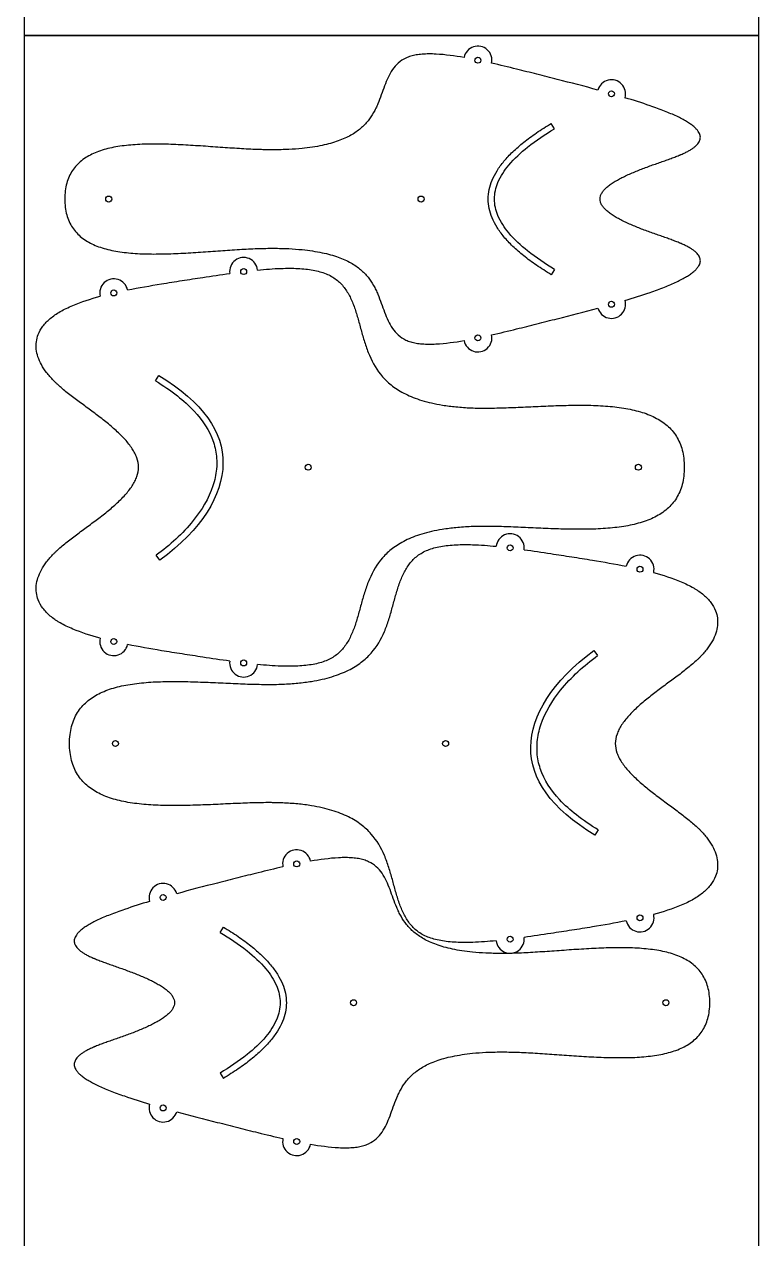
# Model space of a CAD drawing. Header units: inches. Extents: x 132 to 1257, y -131 to 658.
# Drawn here: x 406.9 to 466.9, y 459.9 to 559.1 of the extents above; entities that cross this region are included whole.
import ezdxf

# ---------------------------------------------------------------- set-up
doc = ezdxf.new("R2010")
doc.units = ezdxf.units.IN
doc.header["$MEASUREMENT"] = 0
doc.layers.add('Default', color=7, linetype='Continuous', true_color=0x000000)

msp = doc.modelspace()

# ---------------------------------------------------------------- linework, layer by layer
for p, q in [((450.258, 550.56), (449.997, 550.996)), ((450.258, 539.073), (449.997, 538.638)), ((417.673, 529.967), (417.936, 530.401)), ((418.028, 515.325), (417.727, 515.734)), ((453.478, 507.941), (453.779, 507.532)), ((453.833, 493.3), (453.57, 492.865)), ((422.947, 484.931), (423.208, 485.367)), ((422.947, 473.444), (423.208, 473.009))]:
    msp.add_line(p, q)
for centre in [(444.004, 556.152), (454.917, 553.41), (413.842, 544.817), (439.358, 544.817), (424.869, 538.894), (414.261, 537.148), (454.917, 536.223), (444.004, 533.481), (430.141, 522.914), (457.115, 522.914), (446.637, 516.332), (457.246, 514.586), (414.261, 508.681), (424.869, 506.934), (414.391, 500.352), (441.365, 500.352), (429.201, 490.523), (418.288, 487.781), (457.246, 486.119), (446.637, 484.373), (433.847, 479.188), (459.363, 479.188), (418.288, 470.594), (429.201, 467.852)]:
    msp.add_circle(centre, 0.243)
for centre, start, end in [((444.004, 556.152), 347.80874, 168.62341), ((454.917, 553.41), 343.83887, 164.47369), ((424.869, 538.894), 6.41056, 187.45588), ((414.261, 537.148), 12.22654, 193.47221), ((454.917, 536.223), 195.5263, 16.16203), ((444.004, 533.481), 191.38058, 12.19128), ((446.637, 516.332), 352.54409, 173.58882), ((457.246, 514.586), 346.52187, 167.77331), ((414.261, 508.681), 166.52187, 347.77331), ((424.869, 506.934), 172.54409, 353.58882), ((429.201, 490.523), 11.38058, 192.19128), ((418.288, 487.781), 15.5263, 196.16203), ((457.246, 486.119), 192.22654, 13.47221), ((446.637, 484.373), 186.41056, 7.45588), ((418.288, 470.594), 163.83887, 344.47369), ((429.201, 467.852), 167.80874, 348.62341)]:
    msp.add_arc(centre, 1.15, start, end)
for points, knots in [([(442.877, 556.379), (442.106, 556.497), (441.349, 556.61), (440.386, 556.661), (440.188, 556.667), (439.81, 556.665), (439.627, 556.659), (439.281, 556.631), (439.115, 556.611), (438.803, 556.556), (438.657, 556.522), (438.381, 556.437), (438.253, 556.388), (437.899, 556.223), (437.692, 556.087), (437.322, 555.76), (437.168, 555.58), (436.893, 555.184), (436.776, 554.97), (436.564, 554.526), (436.469, 554.291), (436.29, 553.817), (436.202, 553.569), (436.024, 553.081), (435.931, 552.835), (435.777, 552.47), (435.722, 552.349), (435.607, 552.109), (435.546, 551.991), (435.347, 551.637), (435.198, 551.411), (434.845, 550.971), (434.645, 550.766), (434.304, 550.476), (434.18, 550.382), (433.914, 550.198), (433.773, 550.11), (433.468, 549.939), (433.307, 549.858), (432.961, 549.702), (432.778, 549.629), (432.388, 549.489), (432.181, 549.424), (431.742, 549.301), (431.51, 549.246), (431.018, 549.142), (430.76, 549.096), (430.212, 549.013), (429.924, 548.977), (429.273, 548.912), (428.91, 548.886), (428.143, 548.849), (427.738, 548.839), (427.115, 548.837), (426.896, 548.839), (426.621, 548.843), (426.564, 548.845), (426.45, 548.847), (426.393, 548.849), (426.22, 548.853), (426.103, 548.857), (425.746, 548.87), (425.506, 548.881), (425.016, 548.905), (424.767, 548.919), (423.999, 548.966), (423.479, 549.001), (422.424, 549.075), (421.888, 549.113), (420.811, 549.185), (420.266, 549.219), (419.192, 549.271), (418.653, 549.292), (417.604, 549.308), (417.082, 549.306), (416.319, 549.277), (416.071, 549.263), (415.584, 549.226), (415.345, 549.203), (414.877, 549.146), (414.649, 549.113), (414.204, 549.033), (413.987, 548.988), (413.568, 548.883), (413.364, 548.824), (412.974, 548.692), (412.785, 548.619), (412.255, 548.38), (411.925, 548.188), (411.341, 547.721), (411.092, 547.456), (410.784, 546.994), (410.694, 546.831), (410.536, 546.483), (410.47, 546.299), (410.362, 545.91), (410.322, 545.704), (410.266, 545.271), (410.253, 545.044), (410.253, 544.817), (410.253, 544.59), (410.266, 544.362), (410.322, 543.929), (410.362, 543.724), (410.47, 543.334), (410.536, 543.15), (410.694, 542.802), (410.785, 542.639), (411.092, 542.178), (411.341, 541.913), (411.926, 541.446), (412.256, 541.254), (412.786, 541.014), (412.974, 540.941), (413.365, 540.809), (413.569, 540.75), (413.988, 540.646), (414.205, 540.6), (414.65, 540.521), (414.879, 540.487), (415.347, 540.43), (415.585, 540.407), (416.073, 540.371), (416.321, 540.357), (417.084, 540.328), (417.606, 540.325), (418.655, 540.342), (419.194, 540.362), (420.268, 540.415), (420.814, 540.449), (421.89, 540.521), (422.427, 540.559), (423.481, 540.633), (424.002, 540.668), (424.77, 540.715), (425.019, 540.729), (425.509, 540.753), (425.749, 540.764), (426.106, 540.777), (426.222, 540.78), (426.396, 540.785), (426.453, 540.787), (426.567, 540.789), (426.623, 540.79), (426.899, 540.795), (427.117, 540.797), (427.741, 540.795), (428.146, 540.785), (428.913, 540.747), (429.276, 540.721), (429.926, 540.656), (430.214, 540.621), (430.761, 540.538), (431.02, 540.491), (431.512, 540.388), (431.743, 540.332), (432.182, 540.209), (432.389, 540.145), (432.779, 540.005), (432.962, 539.932), (433.308, 539.776), (433.469, 539.695), (433.773, 539.524), (433.915, 539.436), (434.181, 539.251), (434.305, 539.157), (434.645, 538.868), (434.845, 538.662), (435.198, 538.222), (435.347, 537.997), (435.546, 537.643), (435.607, 537.524), (435.722, 537.285), (435.777, 537.164), (435.931, 536.799), (436.024, 536.553), (436.202, 536.065), (436.29, 535.817), (436.469, 535.344), (436.564, 535.108), (436.776, 534.664), (436.893, 534.451), (437.167, 534.054), (437.322, 533.874), (437.691, 533.547), (437.899, 533.412), (438.252, 533.246), (438.38, 533.197), (438.656, 533.112), (438.802, 533.078), (439.114, 533.023), (439.279, 533.003), (439.625, 532.975), (439.808, 532.969), (440.186, 532.967), (440.384, 532.972), (441.347, 533.024), (442.105, 533.137), (442.877, 533.255)], [21.337342, 21.337342, 21.337342, 21.337342, 25.86095, 25.86095, 27.024377, 27.024377, 28.094974, 28.094974, 29.071677, 29.071677, 29.962213, 29.962213, 30.77301, 30.77301, 32.260053, 32.260053, 33.67371, 33.67371, 35.104563, 35.104563, 36.584308, 36.584308, 38.101893, 38.101893, 39.660469, 39.660469, 40.445242, 40.445242, 41.234722, 41.234722, 42.850267, 42.850267, 44.567839, 44.567839, 45.49247, 45.49247, 46.482904, 46.482904, 47.555118, 47.555118, 48.725326, 48.725326, 50.009599, 50.009599, 51.423651, 51.423651, 52.982756, 52.982756, 54.701765, 54.701765, 56.853028, 56.853028, 59.247783, 59.247783, 60.543482, 60.543482, 60.877972, 60.877972, 61.21672, 61.21672, 61.9065, 61.9065, 63.331446, 63.331446, 64.809526, 64.809526, 67.885859, 67.885859, 71.069526, 71.069526, 74.272082, 74.272082, 77.43257, 77.43257, 80.482127, 80.482127, 81.952401, 81.952401, 83.373619, 83.373619, 84.740774, 84.740774, 86.047994, 86.047994, 87.296706, 87.296706, 88.48906, 88.48906, 90.733312, 90.733312, 92.896068, 92.896068, 93.993834, 93.993834, 95.14388, 95.14388, 96.374531, 96.374531, 97.712362, 97.712362, 97.712362, 99.050467, 99.050467, 100.281358, 100.281358, 101.431623, 101.431623, 102.529603, 102.529603, 104.692825, 104.692825, 106.937636, 106.937636, 108.130316, 108.130316, 109.379379, 109.379379, 110.686972, 110.686972, 112.054519, 112.054519, 113.47614, 113.47614, 114.946824, 114.946824, 117.997195, 117.997195, 121.158457, 121.158457, 124.361708, 124.361708, 127.545952, 127.545952, 130.622693, 130.622693, 132.10091, 132.10091, 133.525942, 133.525942, 134.215743, 134.215743, 134.554496, 134.554496, 134.888989, 134.888989, 136.184688, 136.184688, 138.579402, 138.579402, 140.730583, 140.730583, 142.448899, 142.448899, 144.007406, 144.007406, 145.420946, 145.420946, 146.704787, 146.704787, 147.874633, 147.874633, 148.946548, 148.946548, 149.936736, 149.936736, 150.861164, 150.861164, 152.578417, 152.578417, 154.193708, 154.193708, 154.983071, 154.983071, 155.76773, 155.76773, 157.32608, 157.32608, 158.843463, 158.843463, 160.323025, 160.323025, 161.753704, 161.753704, 163.167132, 163.167132, 164.653774, 164.653774, 165.464259, 165.464259, 166.354393, 166.354393, 167.330644, 167.330644, 168.400752, 168.400752, 169.563666, 169.563666, 174.092066, 174.092066, 174.092066, 174.092066]), ([(453.809, 553.718), (452.706, 554.019), (451.599, 554.304), (450.213, 554.657), (449.935, 554.728), (449.38, 554.869), (449.102, 554.939), (448.273, 555.149), (447.722, 555.288), (446.491, 555.592), (445.806, 555.756), (445.127, 555.91)], [-0.823595, -0.823595, -0.823595, -0.823595, 5.925481, 5.925481, 7.617573, 7.617573, 9.309877, 9.309877, 12.665867, 12.665867, 16.79159, 16.79159, 16.79159, 16.79159]), ([(456.021, 536.543), (456.707, 536.751), (457.39, 536.965), (458.271, 537.268), (458.474, 537.34), (458.866, 537.484), (459.055, 537.556), (459.42, 537.699), (459.594, 537.77), (459.928, 537.912), (460.087, 537.983), (460.388, 538.125), (460.531, 538.195), (460.797, 538.336), (460.922, 538.406), (461.153, 538.545), (461.26, 538.615), (461.456, 538.753), (461.546, 538.821), (461.706, 538.957), (461.779, 539.025), (461.904, 539.159), (461.959, 539.225), (462.041, 539.346), (462.073, 539.4), (462.123, 539.507), (462.142, 539.559), (462.182, 539.716), (462.185, 539.819), (462.153, 539.976), (462.136, 540.026), (462.091, 540.128), (462.062, 540.178), (461.994, 540.278), (461.953, 540.327), (461.862, 540.426), (461.809, 540.475), (461.694, 540.572), (461.63, 540.621), (461.491, 540.718), (461.415, 540.766), (461.253, 540.863), (461.165, 540.911), (460.979, 541.007), (460.88, 541.055), (460.727, 541.126), (460.673, 541.15), (460.591, 541.185), (460.563, 541.197), (460.506, 541.221), (460.477, 541.233), (460.327, 541.295), (460.205, 541.343), (459.952, 541.44), (459.82, 541.488), (459.55, 541.586), (459.411, 541.636), (459.127, 541.736), (458.982, 541.787), (458.688, 541.89), (458.54, 541.943), (458.088, 542.103), (457.786, 542.212), (457.188, 542.44), (456.889, 542.558), (456.455, 542.744), (456.314, 542.807), (456.039, 542.934), (455.905, 542.999), (455.646, 543.131), (455.52, 543.198), (455.281, 543.334), (455.166, 543.403), (454.95, 543.543), (454.847, 543.614), (454.658, 543.758), (454.569, 543.831), (454.411, 543.977), (454.338, 544.052), (454.214, 544.202), (454.159, 544.277), (454.072, 544.43), (454.037, 544.506), (453.991, 544.662), (453.979, 544.738), (453.979, 544.895), (453.991, 544.972), (454.037, 545.127), (454.072, 545.204), (454.159, 545.356), (454.213, 545.432), (454.338, 545.582), (454.411, 545.656), (454.569, 545.803), (454.658, 545.876), (454.847, 546.019), (454.949, 546.09), (455.165, 546.23), (455.28, 546.299), (455.52, 546.436), (455.645, 546.502), (455.904, 546.634), (456.038, 546.699), (456.313, 546.827), (456.454, 546.889), (456.888, 547.075), (457.186, 547.194), (457.784, 547.421), (458.086, 547.53), (458.538, 547.691), (458.686, 547.743), (458.98, 547.846), (459.125, 547.897), (459.409, 547.997), (459.548, 548.047), (459.818, 548.145), (459.95, 548.193), (460.203, 548.29), (460.325, 548.338), (460.475, 548.399), (460.504, 548.411), (460.547, 548.43), (460.561, 548.436), (460.589, 548.448), (460.603, 548.454), (460.671, 548.483), (460.725, 548.507), (460.878, 548.578), (460.977, 548.625), (461.164, 548.722), (461.251, 548.77), (461.414, 548.866), (461.489, 548.914), (461.628, 549.012), (461.692, 549.06), (461.808, 549.158), (461.86, 549.207), (461.952, 549.306), (461.993, 549.355), (462.062, 549.455), (462.091, 549.505), (462.136, 549.606), (462.152, 549.657), (462.185, 549.813), (462.182, 549.916), (462.143, 550.073), (462.123, 550.126), (462.074, 550.232), (462.042, 550.286), (461.96, 550.407), (461.905, 550.474), (461.78, 550.608), (461.708, 550.675), (461.548, 550.811), (461.458, 550.88), (461.263, 551.017), (461.155, 551.087), (460.925, 551.226), (460.8, 551.296), (460.534, 551.437), (460.392, 551.508), (460.091, 551.649), (459.932, 551.72), (459.598, 551.862), (459.423, 551.934), (459.059, 552.077), (458.87, 552.148), (458.478, 552.292), (458.275, 552.364), (457.393, 552.668), (456.709, 552.883), (456.021, 553.09)], [-72.816026, -72.816026, -72.816026, -72.816026, -68.589873, -68.589873, -67.318559, -67.318559, -66.122832, -66.122832, -65.008373, -65.008373, -63.980459, -63.980459, -63.043719, -63.043719, -62.201904, -62.201904, -61.451838, -61.451838, -60.790377, -60.790377, -60.212575, -60.212575, -59.710607, -59.710607, -59.34825, -59.34825, -59.018837, -59.018837, -58.399227, -58.399227, -58.086655, -58.086655, -57.74977, -57.74977, -57.37673, -57.37673, -56.958624, -56.958624, -56.489084, -56.489084, -55.962098, -55.962098, -55.376278, -55.376278, -54.729328, -54.729328, -54.382478, -54.382478, -54.203118, -54.203118, -54.019795, -54.019795, -53.249094, -53.249094, -52.425275, -52.425275, -51.557418, -51.557418, -50.654943, -50.654943, -49.727457, -49.727457, -47.836157, -47.836157, -45.968244, -45.968244, -45.060568, -45.060568, -44.184895, -44.184895, -43.349856, -43.349856, -42.56342, -42.56342, -41.835174, -41.835174, -41.168427, -41.168427, -40.565886, -40.565886, -40.025571, -40.025571, -39.537699, -39.537699, -39.081218, -39.081218, -38.624883, -38.624883, -38.137186, -38.137186, -37.597086, -37.597086, -36.994805, -36.994805, -36.328357, -36.328357, -35.600442, -35.600442, -34.814361, -34.814361, -33.979691, -33.979691, -33.104393, -33.104393, -32.197087, -32.197087, -30.329859, -30.329859, -28.439111, -28.439111, -27.511829, -27.511829, -26.609496, -26.609496, -25.741712, -25.741712, -24.91789, -24.91789, -24.147102, -24.147102, -23.963744, -23.963744, -23.873548, -23.873548, -23.784347, -23.784347, -23.437413, -23.437413, -22.790272, -22.790272, -22.204236, -22.204236, -21.677015, -21.677015, -21.207228, -21.207228, -20.788883, -20.788883, -20.415634, -20.415634, -20.078601, -20.078601, -19.765978, -19.765978, -19.146676, -19.146676, -18.817645, -18.817645, -18.4558, -18.4558, -17.954371, -17.954371, -17.377174, -17.377174, -16.71635, -16.71635, -15.966935, -15.966935, -15.125773, -15.125773, -14.18967, -14.18967, -13.162347, -13.162347, -12.048425, -12.048425, -10.853183, -10.853183, -9.582298, -9.582298, -5.347406, -5.347406, -5.347406, -5.347406]), ([(450.258, 539.073), (449.496, 539.531), (448.164, 540.42), (446.57, 541.886), (445.591, 543.336), (445.248, 544.817), (445.591, 546.298), (446.57, 547.748), (448.164, 549.214), (449.496, 550.103), (450.258, 550.56)], [0, 0, 0, 0, 1.049184, 1.888498, 2.547012, 3.094922, 3.642833, 4.301347, 5.14066, 6.189845, 6.189845, 6.189845, 6.189845]), ([(415.384, 537.391), (416.302, 537.577), (417.223, 537.739), (418.708, 537.984), (419.27, 538.072), (420.115, 538.204), (420.398, 538.247), (420.965, 538.334), (421.248, 538.378), (422.263, 538.533), (422.996, 538.643), (423.729, 538.745)], [274.979418, 274.979418, 274.979418, 274.979418, 279.962579, 279.962579, 282.991769, 282.991769, 284.518154, 284.518154, 286.044737, 286.044737, 289.987569, 289.987569, 289.987569, 289.987569]), ([(426.011, 539.022), (426.65, 539.083), (427.287, 539.133), (428.159, 539.161), (428.391, 539.165), (428.845, 539.163), (429.066, 539.158), (429.503, 539.136), (429.72, 539.12), (430.137, 539.075), (430.339, 539.047), (430.726, 538.977), (430.912, 538.935), (431.265, 538.837), (431.434, 538.782), (431.753, 538.654), (431.901, 538.584), (432.183, 538.424), (432.314, 538.337), (432.68, 538.055), (432.891, 537.84), (433.263, 537.357), (433.421, 537.094), (433.698, 536.538), (433.818, 536.241), (434.033, 535.633), (434.13, 535.313), (434.313, 534.672), (434.403, 534.339), (434.584, 533.682), (434.679, 533.352), (434.836, 532.862), (434.892, 532.7), (435.009, 532.378), (435.072, 532.219), (435.412, 531.42), (435.753, 530.831), (436.462, 530.025), (436.733, 529.774), (437.188, 529.427), (437.353, 529.315), (437.705, 529.097), (437.892, 528.994), (438.29, 528.796), (438.502, 528.704), (438.949, 528.528), (439.186, 528.446), (439.687, 528.294), (439.952, 528.224), (440.51, 528.097), (440.804, 528.04), (441.467, 527.933), (441.838, 527.886), (442.62, 527.809), (443.033, 527.782), (443.669, 527.755), (443.892, 527.749), (444.173, 527.745), (444.231, 527.744), (444.347, 527.743), (444.405, 527.742), (444.582, 527.741), (444.701, 527.742), (445.065, 527.744), (445.31, 527.748), (445.809, 527.759), (446.064, 527.767), (446.579, 527.785), (446.841, 527.795), (447.37, 527.817), (447.638, 527.829), (448.453, 527.866), (449, 527.892), (450.099, 527.938), (450.652, 527.958), (451.749, 527.982), (452.298, 527.987), (453.369, 527.972), (453.9, 527.953), (454.678, 527.896), (454.931, 527.874), (455.428, 527.818), (455.671, 527.785), (456.148, 527.709), (456.381, 527.665), (456.835, 527.565), (457.056, 527.509), (457.484, 527.383), (457.691, 527.313), (458.09, 527.158), (458.282, 527.073), (458.825, 526.798), (459.16, 526.582), (459.757, 526.063), (460.01, 525.771), (460.322, 525.269), (460.414, 525.092), (460.575, 524.714), (460.642, 524.515), (460.753, 524.093), (460.794, 523.871), (460.85, 523.404), (460.863, 523.159), (460.863, 522.914), (460.863, 522.669), (460.85, 522.424), (460.794, 521.957), (460.753, 521.735), (460.642, 521.313), (460.575, 521.114), (460.414, 520.736), (460.322, 520.559), (460.009, 520.057), (459.756, 519.765), (459.16, 519.246), (458.824, 519.03), (458.282, 518.755), (458.089, 518.67), (457.691, 518.515), (457.483, 518.445), (457.055, 518.319), (456.834, 518.263), (456.38, 518.163), (456.147, 518.119), (455.67, 518.043), (455.426, 518.01), (454.929, 517.954), (454.677, 517.932), (453.898, 517.875), (453.367, 517.856), (452.296, 517.841), (451.747, 517.846), (450.649, 517.871), (450.097, 517.891), (448.997, 517.936), (448.45, 517.962), (447.635, 517.999), (447.368, 518.011), (446.838, 518.034), (446.577, 518.044), (446.061, 518.062), (445.807, 518.069), (445.307, 518.081), (445.062, 518.084), (444.698, 518.087), (444.579, 518.087), (444.402, 518.086), (444.344, 518.086), (444.228, 518.084), (444.17, 518.084), (443.89, 518.079), (443.666, 518.073), (443.03, 518.046), (442.617, 518.019), (441.835, 517.942), (441.464, 517.895), (440.802, 517.787), (440.508, 517.731), (439.95, 517.603), (439.685, 517.534), (439.185, 517.381), (438.948, 517.3), (438.5, 517.124), (438.289, 517.031), (437.891, 516.834), (437.705, 516.731), (437.352, 516.513), (437.188, 516.4), (436.732, 516.053), (436.462, 515.803), (435.752, 514.997), (435.411, 514.408), (435.071, 513.61), (435.009, 513.451), (434.892, 513.129), (434.836, 512.966), (434.679, 512.476), (434.584, 512.146), (434.403, 511.49), (434.313, 511.157), (434.13, 510.516), (434.033, 510.196), (433.818, 509.588), (433.699, 509.291), (433.421, 508.735), (433.264, 508.472), (432.892, 507.989), (432.681, 507.774), (432.315, 507.492), (432.184, 507.405), (431.903, 507.245), (431.754, 507.175), (431.436, 507.047), (431.267, 506.991), (430.914, 506.893), (430.728, 506.852), (430.341, 506.782), (430.139, 506.753), (429.722, 506.708), (429.506, 506.692), (429.069, 506.67), (428.848, 506.665), (428.394, 506.663), (428.162, 506.667), (427.29, 506.695), (426.651, 506.745), (426.011, 506.806)], [20.470084, 20.470084, 20.470084, 20.470084, 23.875008, 23.875008, 25.112976, 25.112976, 26.290649, 26.290649, 27.442927, 27.442927, 28.523872, 28.523872, 29.533369, 29.533369, 30.474449, 30.474449, 31.359844, 31.359844, 32.195861, 32.195861, 33.816384, 33.816384, 35.443695, 35.443695, 37.134021, 37.134021, 38.893504, 38.893504, 40.698082, 40.698082, 42.534906, 42.534906, 43.452073, 43.452073, 44.366451, 44.366451, 48.090627, 48.090627, 50.066093, 50.066093, 51.129469, 51.129469, 52.265869, 52.265869, 53.489951, 53.489951, 54.819638, 54.819638, 56.271103, 56.271103, 57.860073, 57.860073, 59.840212, 59.840212, 62.036698, 62.036698, 63.223333, 63.223333, 63.529501, 63.529501, 63.839511, 63.839511, 64.470639, 64.470639, 65.774014, 65.774014, 67.125597, 67.125597, 68.517367, 68.517367, 69.941134, 69.941134, 72.851485, 72.851485, 75.790446, 75.790446, 78.682954, 78.682954, 81.477479, 81.477479, 82.826869, 82.826869, 84.133532, 84.133532, 85.393432, 85.393432, 86.601896, 86.601896, 87.760868, 87.760868, 88.873064, 88.873064, 90.98766, 90.98766, 93.053425, 93.053425, 94.111386, 94.111386, 95.223549, 95.223549, 96.415698, 96.415698, 97.712362, 97.712362, 97.712362, 99.008942, 99.008942, 100.201003, 100.201003, 101.313076, 101.313076, 102.370956, 102.370956, 104.436599, 104.436599, 106.551137, 106.551137, 107.663329, 107.663329, 108.822307, 108.822307, 110.030783, 110.030783, 111.290698, 111.290698, 112.597374, 112.597374, 113.946772, 113.946772, 116.741282, 116.741282, 119.633716, 119.633716, 122.57252, 122.57252, 125.482613, 125.482613, 126.906206, 126.906206, 128.297771, 128.297771, 129.649118, 129.649118, 130.95222, 130.95222, 131.583198, 131.583198, 131.893131, 131.893131, 132.199218, 132.199218, 133.385538, 133.385538, 135.581408, 135.581408, 137.560957, 137.560957, 139.148884, 139.148884, 140.599431, 140.599431, 141.928313, 141.928313, 143.151691, 143.151691, 144.287472, 144.287472, 145.350301, 145.350301, 147.324835, 147.324835, 151.04739, 151.04739, 151.961384, 151.961384, 152.878166, 152.878166, 154.714221, 154.714221, 156.518068, 156.518068, 158.276856, 158.276856, 159.966539, 159.966539, 161.593214, 161.593214, 163.213001, 163.213001, 164.048567, 164.048567, 164.933463, 164.933463, 165.873934, 165.873934, 166.882762, 166.882762, 167.962988, 167.962988, 169.114509, 169.114509, 170.291528, 170.291528, 171.528833, 171.528833, 174.938648, 174.938648, 174.938648, 174.938648]), ([(413.143, 508.948), (412.375, 509.171), (411.628, 509.401), (410.726, 509.779), (410.547, 509.858), (410.207, 510.024), (410.044, 510.11), (409.81, 510.245), (409.735, 510.29), (409.626, 510.359), (409.59, 510.382), (409.52, 510.428), (409.485, 510.452), (409.32, 510.566), (409.192, 510.663), (408.956, 510.863), (408.847, 510.966), (408.647, 511.176), (408.556, 511.283), (408.315, 511.604), (408.184, 511.831), (407.938, 512.458), (407.886, 512.859), (407.951, 513.482), (407.998, 513.691), (408.138, 514.116), (408.234, 514.329), (408.47, 514.76), (408.614, 514.977), (408.856, 515.294), (408.945, 515.403), (409.134, 515.622), (409.235, 515.731), (409.394, 515.892), (409.449, 515.947), (409.533, 516.028), (409.561, 516.056), (409.619, 516.111), (409.648, 516.138), (409.8, 516.277), (409.924, 516.386), (410.183, 516.605), (410.317, 516.715), (410.593, 516.935), (410.735, 517.045), (411.025, 517.266), (411.172, 517.377), (411.472, 517.6), (411.624, 517.712), (412.084, 518.051), (412.393, 518.277), (413.004, 518.734), (413.309, 518.967), (413.891, 519.434), (414.175, 519.673), (414.576, 520.038), (414.704, 520.159), (414.949, 520.403), (415.066, 520.525), (415.287, 520.771), (415.391, 520.894), (415.584, 521.143), (415.674, 521.268), (415.837, 521.518), (415.91, 521.644), (416.037, 521.896), (416.093, 522.022), (416.224, 522.398), (416.275, 522.653), (416.275, 523.176), (416.224, 523.431), (416.093, 523.806), (416.038, 523.932), (415.91, 524.184), (415.837, 524.31), (415.675, 524.56), (415.585, 524.685), (415.391, 524.933), (415.287, 525.056), (415.066, 525.303), (414.95, 525.425), (414.705, 525.668), (414.577, 525.789), (414.176, 526.154), (413.892, 526.393), (413.31, 526.86), (413.005, 527.093), (412.395, 527.55), (412.086, 527.776), (411.626, 528.115), (411.474, 528.227), (411.175, 528.45), (411.027, 528.56), (410.737, 528.782), (410.595, 528.892), (410.319, 529.112), (410.185, 529.221), (409.927, 529.44), (409.802, 529.549), (409.651, 529.688), (409.621, 529.716), (409.563, 529.77), (409.535, 529.798), (409.451, 529.879), (409.396, 529.934), (409.237, 530.096), (409.136, 530.205), (408.946, 530.423), (408.857, 530.532), (408.615, 530.849), (408.471, 531.066), (408.235, 531.497), (408.139, 531.71), (407.999, 532.135), (407.951, 532.344), (407.886, 532.967), (407.938, 533.367), (408.183, 533.995), (408.313, 534.221), (408.554, 534.543), (408.645, 534.65), (408.845, 534.86), (408.954, 534.963), (409.189, 535.163), (409.317, 535.26), (409.589, 535.449), (409.733, 535.539), (410.041, 535.716), (410.203, 535.802), (410.544, 535.968), (410.722, 536.048), (411.625, 536.427), (412.374, 536.657), (413.143, 536.88)], [198.121418, 198.121418, 198.121418, 198.121418, 202.286727, 202.286727, 203.327809, 203.327809, 204.302111, 204.302111, 204.765866, 204.765866, 204.991718, 204.991718, 205.213663, 205.213663, 206.063558, 206.063558, 206.858351, 206.858351, 207.605351, 207.605351, 208.99399, 208.99399, 211.179676, 211.179676, 212.31818, 212.31818, 213.55816, 213.55816, 214.935147, 214.935147, 215.68524, 215.68524, 216.478522, 216.478522, 216.89182, 216.89182, 217.102761, 217.102761, 217.316598, 217.316598, 218.199979, 218.199979, 219.12368, 219.12368, 220.081668, 220.081668, 221.067187, 221.067187, 222.073012, 222.073012, 224.115392, 224.115392, 226.140432, 226.140432, 228.093761, 228.093761, 229.031971, 229.031971, 229.933902, 229.933902, 230.795226, 230.795226, 231.61095, 231.61095, 232.383043, 232.383043, 233.114848, 233.114848, 234.498228, 234.498228, 235.881156, 235.881156, 236.612701, 236.612701, 237.384503, 237.384503, 238.199907, 238.199907, 239.060885, 239.060885, 239.962451, 239.962451, 240.900284, 240.900284, 242.852861, 242.852861, 244.877191, 244.877191, 246.918965, 246.918965, 247.924546, 247.924546, 248.909868, 248.909868, 249.867711, 249.867711, 250.791322, 250.791322, 251.674671, 251.674671, 251.888509, 251.888509, 252.099453, 252.099453, 252.512761, 252.512761, 253.306074, 253.306074, 254.056209, 254.056209, 255.4333, 255.4333, 256.673355, 256.673355, 257.811834, 257.811834, 259.996799, 259.996799, 261.385103, 261.385103, 262.13182, 262.13182, 262.92628, 262.92628, 263.7758, 263.7758, 264.688224, 264.688224, 265.66237, 265.66237, 266.703334, 266.703334, 270.876937, 270.876937, 270.876937, 270.876937]), ([(445.127, 533.724), (445.805, 533.877), (446.488, 534.041), (447.717, 534.345), (448.269, 534.483), (449.097, 534.693), (449.375, 534.764), (449.931, 534.905), (450.209, 534.975), (451.596, 535.329), (452.704, 535.615), (453.809, 535.916)], [178.638265, 178.638265, 178.638265, 178.638265, 182.755607, 182.755607, 186.111239, 186.111239, 187.803421, 187.803421, 189.49543, 189.49543, 196.254512, 196.254512, 196.254512, 196.254512]), ([(417.673, 529.967), (418.291, 529.592), (419.405, 528.839), (421.155, 527.283), (422.344, 525.538), (422.689, 523.804), (422.669, 522.597), (422.264, 520.761), (420.702, 518.212), (418.84, 516.555), (417.727, 515.734)], [0, 0, 0, 0, 0.852762, 1.582994, 2.767677, 3.290581, 3.641141, 4.195884, 5.485909, 7.119312, 7.119312, 7.119312, 7.119312]), ([(445.495, 484.244), (444.856, 484.183), (444.219, 484.134), (443.347, 484.105), (443.115, 484.101), (442.661, 484.103), (442.44, 484.108), (442.003, 484.13), (441.786, 484.146), (441.369, 484.191), (441.167, 484.219), (440.781, 484.29), (440.594, 484.331), (440.241, 484.429), (440.072, 484.485), (439.753, 484.612), (439.605, 484.683), (439.323, 484.843), (439.192, 484.929), (438.826, 485.211), (438.615, 485.427), (438.243, 485.91), (438.085, 486.172), (437.808, 486.728), (437.688, 487.025), (437.473, 487.634), (437.376, 487.954), (437.193, 488.595), (437.104, 488.928), (436.922, 489.584), (436.828, 489.914), (436.67, 490.405), (436.615, 490.567), (436.497, 490.889), (436.435, 491.048), (436.095, 491.846), (435.754, 492.435), (435.044, 493.242), (434.773, 493.492), (434.318, 493.839), (434.153, 493.952), (433.801, 494.17), (433.614, 494.272), (433.216, 494.47), (433.005, 494.563), (432.557, 494.739), (432.32, 494.82), (431.819, 494.973), (431.554, 495.042), (430.996, 495.17), (430.702, 495.226), (430.039, 495.334), (429.668, 495.381), (428.886, 495.457), (428.473, 495.485), (427.837, 495.511), (427.614, 495.517), (427.333, 495.522), (427.275, 495.523), (427.159, 495.524), (427.101, 495.524), (426.924, 495.525), (426.805, 495.525), (426.441, 495.523), (426.196, 495.519), (425.697, 495.507), (425.443, 495.5), (424.927, 495.482), (424.665, 495.472), (424.136, 495.449), (423.868, 495.437), (423.054, 495.4), (422.507, 495.374), (421.407, 495.329), (420.854, 495.309), (419.757, 495.284), (419.208, 495.279), (418.138, 495.294), (417.606, 495.314), (416.828, 495.37), (416.575, 495.393), (416.078, 495.448), (415.835, 495.481), (415.358, 495.558), (415.125, 495.601), (414.671, 495.702), (414.45, 495.758), (414.022, 495.884), (413.815, 495.954), (413.416, 496.109), (413.224, 496.193), (412.681, 496.468), (412.346, 496.685), (411.749, 497.203), (411.497, 497.496), (411.184, 497.997), (411.092, 498.175), (410.931, 498.552), (410.864, 498.752), (410.753, 499.173), (410.713, 499.395), (410.656, 499.862), (410.643, 500.107), (410.643, 500.352), (410.643, 500.597), (410.656, 500.843), (410.713, 501.31), (410.753, 501.532), (410.864, 501.953), (410.931, 502.152), (411.092, 502.53), (411.184, 502.708), (411.497, 503.209), (411.75, 503.502), (412.346, 504.02), (412.682, 504.237), (413.224, 504.512), (413.417, 504.596), (413.816, 504.751), (414.023, 504.821), (414.451, 504.947), (414.672, 505.003), (415.126, 505.104), (415.359, 505.147), (415.836, 505.224), (416.08, 505.256), (416.577, 505.312), (416.83, 505.335), (417.608, 505.391), (418.139, 505.41), (419.21, 505.425), (419.76, 505.42), (420.857, 505.396), (421.409, 505.376), (422.509, 505.33), (423.056, 505.304), (423.871, 505.267), (424.139, 505.255), (424.668, 505.233), (424.929, 505.223), (425.445, 505.205), (425.7, 505.197), (426.199, 505.186), (426.444, 505.182), (426.808, 505.18), (426.927, 505.18), (427.104, 505.18), (427.162, 505.181), (427.278, 505.182), (427.336, 505.183), (427.617, 505.187), (427.84, 505.194), (428.476, 505.22), (428.889, 505.248), (429.671, 505.324), (430.042, 505.371), (430.705, 505.479), (430.999, 505.536), (431.556, 505.663), (431.821, 505.733), (432.322, 505.885), (432.559, 505.967), (433.006, 506.142), (433.217, 506.235), (433.615, 506.433), (433.802, 506.536), (434.154, 506.753), (434.318, 506.866), (434.774, 507.213), (435.044, 507.463), (435.754, 508.27), (436.095, 508.859), (436.435, 509.657), (436.497, 509.816), (436.615, 510.138), (436.67, 510.3), (436.828, 510.79), (436.922, 511.12), (437.103, 511.776), (437.193, 512.11), (437.376, 512.75), (437.473, 513.07), (437.688, 513.679), (437.807, 513.976), (438.085, 514.532), (438.242, 514.794), (438.615, 515.277), (438.825, 515.493), (439.191, 515.775), (439.322, 515.861), (439.603, 516.021), (439.752, 516.092), (440.07, 516.219), (440.239, 516.275), (440.592, 516.373), (440.779, 516.414), (441.165, 516.485), (441.367, 516.513), (441.784, 516.558), (442.001, 516.575), (442.437, 516.596), (442.658, 516.602), (443.112, 516.603), (443.344, 516.6), (444.217, 516.571), (444.855, 516.522), (445.495, 516.46)], [20.470084, 20.470084, 20.470084, 20.470084, 23.875008, 23.875008, 25.112976, 25.112976, 26.290649, 26.290649, 27.442927, 27.442927, 28.523872, 28.523872, 29.533369, 29.533369, 30.474449, 30.474449, 31.359844, 31.359844, 32.195861, 32.195861, 33.816384, 33.816384, 35.443695, 35.443695, 37.134021, 37.134021, 38.893504, 38.893504, 40.698082, 40.698082, 42.534906, 42.534906, 43.452073, 43.452073, 44.366451, 44.366451, 48.090627, 48.090627, 50.066093, 50.066093, 51.129469, 51.129469, 52.265869, 52.265869, 53.489951, 53.489951, 54.819638, 54.819638, 56.271103, 56.271103, 57.860073, 57.860073, 59.840212, 59.840212, 62.036698, 62.036698, 63.223333, 63.223333, 63.529501, 63.529501, 63.839511, 63.839511, 64.470639, 64.470639, 65.774014, 65.774014, 67.125597, 67.125597, 68.517367, 68.517367, 69.941134, 69.941134, 72.851485, 72.851485, 75.790446, 75.790446, 78.682954, 78.682954, 81.477479, 81.477479, 82.826869, 82.826869, 84.133532, 84.133532, 85.393432, 85.393432, 86.601896, 86.601896, 87.760868, 87.760868, 88.873064, 88.873064, 90.98766, 90.98766, 93.053425, 93.053425, 94.111386, 94.111386, 95.223549, 95.223549, 96.415698, 96.415698, 97.712362, 97.712362, 97.712362, 99.008942, 99.008942, 100.201003, 100.201003, 101.313076, 101.313076, 102.370956, 102.370956, 104.436599, 104.436599, 106.551137, 106.551137, 107.663329, 107.663329, 108.822307, 108.822307, 110.030783, 110.030783, 111.290698, 111.290698, 112.597374, 112.597374, 113.946772, 113.946772, 116.741282, 116.741282, 119.633716, 119.633716, 122.57252, 122.57252, 125.482613, 125.482613, 126.906206, 126.906206, 128.297771, 128.297771, 129.649118, 129.649118, 130.95222, 130.95222, 131.583198, 131.583198, 131.893131, 131.893131, 132.199218, 132.199218, 133.385538, 133.385538, 135.581408, 135.581408, 137.560957, 137.560957, 139.148884, 139.148884, 140.599431, 140.599431, 141.928313, 141.928313, 143.151691, 143.151691, 144.287472, 144.287472, 145.350301, 145.350301, 147.324835, 147.324835, 151.04739, 151.04739, 151.961384, 151.961384, 152.878166, 152.878166, 154.714221, 154.714221, 156.518068, 156.518068, 158.276856, 158.276856, 159.966539, 159.966539, 161.593214, 161.593214, 163.213001, 163.213001, 164.048567, 164.048567, 164.933463, 164.933463, 165.873934, 165.873934, 166.882762, 166.882762, 167.962988, 167.962988, 169.114509, 169.114509, 170.291528, 170.291528, 171.528833, 171.528833, 174.938648, 174.938648, 174.938648, 174.938648]), ([(447.777, 516.183), (448.509, 516.082), (449.24, 515.972), (450.253, 515.817), (450.537, 515.773), (451.103, 515.686), (451.386, 515.643), (452.232, 515.511), (452.793, 515.423), (454.28, 515.178), (455.203, 515.016), (456.122, 514.829)], [179.014965, 179.014965, 179.014965, 179.014965, 182.948712, 182.948712, 184.474776, 184.474776, 186.000676, 186.000676, 189.029001, 189.029001, 194.020012, 194.020012, 194.020012, 194.020012]), ([(458.363, 514.318), (459.131, 514.095), (459.878, 513.866), (460.78, 513.488), (460.959, 513.408), (461.299, 513.242), (461.462, 513.157), (461.696, 513.022), (461.771, 512.977), (461.881, 512.908), (461.916, 512.885), (461.986, 512.838), (462.021, 512.815), (462.186, 512.7), (462.314, 512.603), (462.55, 512.403), (462.659, 512.301), (462.859, 512.091), (462.95, 511.984), (463.191, 511.662), (463.322, 511.436), (463.568, 510.808), (463.62, 510.408), (463.555, 509.785), (463.508, 509.576), (463.368, 509.151), (463.272, 508.937), (463.036, 508.506), (462.892, 508.29), (462.651, 507.972), (462.562, 507.863), (462.372, 507.645), (462.271, 507.536), (462.113, 507.374), (462.058, 507.319), (461.974, 507.238), (461.945, 507.211), (461.887, 507.156), (461.858, 507.129), (461.706, 506.989), (461.582, 506.88), (461.323, 506.661), (461.189, 506.552), (460.913, 506.332), (460.771, 506.222), (460.481, 506), (460.334, 505.889), (460.034, 505.666), (459.882, 505.554), (459.422, 505.216), (459.113, 504.989), (458.502, 504.532), (458.198, 504.299), (457.615, 503.832), (457.331, 503.593), (456.93, 503.228), (456.802, 503.107), (456.557, 502.864), (456.44, 502.741), (456.219, 502.495), (456.115, 502.372), (455.922, 502.124), (455.832, 501.999), (455.67, 501.749), (455.596, 501.623), (455.469, 501.371), (455.414, 501.244), (455.282, 500.869), (455.231, 500.614), (455.231, 500.091), (455.282, 499.836), (455.413, 499.461), (455.468, 499.334), (455.596, 499.082), (455.669, 498.956), (455.831, 498.706), (455.921, 498.581), (456.115, 498.333), (456.219, 498.21), (456.44, 497.964), (456.557, 497.842), (456.801, 497.598), (456.929, 497.478), (457.33, 497.112), (457.614, 496.874), (458.196, 496.407), (458.501, 496.174), (459.111, 495.717), (459.42, 495.49), (459.88, 495.152), (460.032, 495.04), (460.332, 494.817), (460.479, 494.706), (460.769, 494.485), (460.911, 494.375), (461.187, 494.155), (461.321, 494.045), (461.58, 493.826), (461.704, 493.717), (461.856, 493.578), (461.885, 493.551), (461.943, 493.496), (461.971, 493.469), (462.056, 493.387), (462.111, 493.333), (462.269, 493.171), (462.37, 493.062), (462.56, 492.843), (462.649, 492.735), (462.891, 492.417), (463.035, 492.201), (463.271, 491.77), (463.367, 491.556), (463.507, 491.131), (463.555, 490.922), (463.62, 490.3), (463.568, 489.9), (463.323, 489.272), (463.193, 489.045), (462.953, 488.723), (462.861, 488.616), (462.662, 488.406), (462.552, 488.304), (462.317, 488.104), (462.189, 488.007), (461.917, 487.818), (461.773, 487.727), (461.466, 487.55), (461.303, 487.464), (460.963, 487.298), (460.784, 487.218), (459.881, 486.84), (459.132, 486.61), (458.363, 486.387)], [198.121418, 198.121418, 198.121418, 198.121418, 202.286727, 202.286727, 203.327809, 203.327809, 204.302111, 204.302111, 204.765866, 204.765866, 204.991718, 204.991718, 205.213663, 205.213663, 206.063558, 206.063558, 206.858351, 206.858351, 207.605351, 207.605351, 208.99399, 208.99399, 211.179676, 211.179676, 212.31818, 212.31818, 213.55816, 213.55816, 214.935147, 214.935147, 215.68524, 215.68524, 216.478522, 216.478522, 216.89182, 216.89182, 217.102761, 217.102761, 217.316598, 217.316598, 218.199979, 218.199979, 219.12368, 219.12368, 220.081668, 220.081668, 221.067187, 221.067187, 222.073012, 222.073012, 224.115392, 224.115392, 226.140432, 226.140432, 228.093761, 228.093761, 229.031971, 229.031971, 229.933902, 229.933902, 230.795226, 230.795226, 231.61095, 231.61095, 232.383043, 232.383043, 233.114848, 233.114848, 234.498228, 234.498228, 235.881156, 235.881156, 236.612701, 236.612701, 237.384503, 237.384503, 238.199907, 238.199907, 239.060885, 239.060885, 239.962451, 239.962451, 240.900284, 240.900284, 242.852861, 242.852861, 244.877191, 244.877191, 246.918965, 246.918965, 247.924546, 247.924546, 248.909868, 248.909868, 249.867711, 249.867711, 250.791322, 250.791322, 251.674671, 251.674671, 251.888509, 251.888509, 252.099453, 252.099453, 252.512761, 252.512761, 253.306074, 253.306074, 254.056209, 254.056209, 255.4333, 255.4333, 256.673355, 256.673355, 257.811834, 257.811834, 259.996799, 259.996799, 261.385103, 261.385103, 262.13182, 262.13182, 262.92628, 262.92628, 263.7758, 263.7758, 264.688224, 264.688224, 265.66237, 265.66237, 266.703334, 266.703334, 270.876937, 270.876937, 270.876937, 270.876937]), ([(423.729, 507.084), (422.997, 507.185), (422.266, 507.294), (421.253, 507.449), (420.97, 507.493), (420.403, 507.58), (420.12, 507.624), (419.275, 507.755), (418.713, 507.844), (417.227, 508.088), (416.304, 508.251), (415.384, 508.437)], [179.014965, 179.014965, 179.014965, 179.014965, 182.948712, 182.948712, 184.474776, 184.474776, 186.000676, 186.000676, 189.029001, 189.029001, 194.020012, 194.020012, 194.020012, 194.020012]), ([(453.833, 493.3), (453.216, 493.674), (452.101, 494.427), (450.351, 495.983), (449.162, 497.728), (448.817, 499.462), (448.837, 500.67), (449.242, 502.505), (450.804, 505.054), (452.666, 506.712), (453.779, 507.532)], [0, 0, 0, 0, 0.852762, 1.582994, 2.767677, 3.290581, 3.641141, 4.195884, 5.485909, 7.119312, 7.119312, 7.119312, 7.119312]), ([(430.328, 467.625), (431.099, 467.508), (431.857, 467.395), (432.819, 467.343), (433.017, 467.337), (433.396, 467.339), (433.578, 467.346), (433.924, 467.373), (434.09, 467.393), (434.402, 467.448), (434.548, 467.482), (434.824, 467.567), (434.952, 467.616), (435.306, 467.782), (435.513, 467.917), (435.883, 468.244), (436.037, 468.425), (436.312, 468.821), (436.429, 469.034), (436.641, 469.479), (436.736, 469.714), (436.915, 470.187), (437.003, 470.436), (437.181, 470.924), (437.274, 471.17), (437.429, 471.534), (437.483, 471.655), (437.598, 471.895), (437.659, 472.013), (437.858, 472.368), (438.008, 472.593), (438.36, 473.033), (438.56, 473.239), (438.901, 473.528), (439.025, 473.623), (439.291, 473.807), (439.433, 473.895), (439.737, 474.066), (439.898, 474.147), (440.244, 474.303), (440.427, 474.376), (440.817, 474.516), (441.024, 474.581), (441.463, 474.703), (441.695, 474.759), (442.187, 474.862), (442.446, 474.909), (442.993, 474.992), (443.281, 475.027), (443.932, 475.092), (444.295, 475.118), (445.062, 475.156), (445.467, 475.165), (446.09, 475.168), (446.309, 475.166), (446.584, 475.161), (446.641, 475.16), (446.755, 475.157), (446.812, 475.156), (446.985, 475.151), (447.102, 475.147), (447.459, 475.134), (447.699, 475.124), (448.189, 475.099), (448.438, 475.085), (449.206, 475.039), (449.726, 475.003), (450.781, 474.929), (451.317, 474.891), (452.394, 474.82), (452.939, 474.786), (454.013, 474.733), (454.552, 474.713), (455.601, 474.696), (456.123, 474.699), (456.886, 474.728), (457.134, 474.741), (457.621, 474.778), (457.86, 474.801), (458.328, 474.858), (458.556, 474.892), (459.001, 474.971), (459.218, 475.017), (459.637, 475.121), (459.841, 475.18), (460.232, 475.312), (460.42, 475.385), (460.95, 475.625), (461.28, 475.817), (461.864, 476.284), (462.113, 476.549), (462.421, 477.01), (462.511, 477.173), (462.669, 477.521), (462.735, 477.705), (462.843, 478.095), (462.883, 478.3), (462.939, 478.733), (462.952, 478.96), (462.952, 479.188), (462.952, 479.415), (462.939, 479.642), (462.883, 480.075), (462.843, 480.28), (462.735, 480.67), (462.669, 480.854), (462.511, 481.202), (462.421, 481.365), (462.113, 481.827), (461.864, 482.092), (461.279, 482.559), (460.949, 482.751), (460.419, 482.99), (460.231, 483.063), (459.84, 483.195), (459.636, 483.254), (459.217, 483.359), (459, 483.404), (458.555, 483.484), (458.326, 483.517), (457.858, 483.574), (457.62, 483.597), (457.132, 483.634), (456.884, 483.647), (456.121, 483.677), (455.6, 483.679), (454.55, 483.662), (454.011, 483.642), (452.937, 483.589), (452.391, 483.555), (451.315, 483.484), (450.778, 483.446), (449.724, 483.372), (449.203, 483.336), (448.436, 483.29), (448.186, 483.276), (447.697, 483.251), (447.456, 483.241), (447.099, 483.228), (446.983, 483.224), (446.809, 483.219), (446.752, 483.218), (446.638, 483.215), (446.582, 483.214), (446.306, 483.209), (446.088, 483.208), (445.464, 483.21), (445.059, 483.219), (444.292, 483.257), (443.929, 483.283), (443.279, 483.348), (442.991, 483.384), (442.444, 483.467), (442.185, 483.513), (441.693, 483.617), (441.462, 483.672), (441.023, 483.795), (440.816, 483.86), (440.426, 484), (440.243, 484.073), (439.897, 484.229), (439.736, 484.31), (439.432, 484.481), (439.29, 484.569), (439.024, 484.753), (438.901, 484.847), (438.56, 485.137), (438.36, 485.342), (438.007, 485.782), (437.858, 486.008), (437.659, 486.362), (437.598, 486.48), (437.483, 486.72), (437.429, 486.841), (437.274, 487.205), (437.182, 487.451), (437.003, 487.939), (436.915, 488.188), (436.736, 488.661), (436.641, 488.896), (436.429, 489.34), (436.312, 489.554), (436.038, 489.95), (435.883, 490.131), (435.514, 490.457), (435.306, 490.593), (434.953, 490.759), (434.825, 490.807), (434.549, 490.893), (434.403, 490.926), (434.092, 490.982), (433.926, 491.002), (433.58, 491.029), (433.398, 491.036), (433.019, 491.038), (432.821, 491.032), (431.858, 490.981), (431.1, 490.867), (430.328, 490.75)], [21.337342, 21.337342, 21.337342, 21.337342, 25.86095, 25.86095, 27.024377, 27.024377, 28.094974, 28.094974, 29.071677, 29.071677, 29.962213, 29.962213, 30.77301, 30.77301, 32.260053, 32.260053, 33.67371, 33.67371, 35.104563, 35.104563, 36.584308, 36.584308, 38.101893, 38.101893, 39.660469, 39.660469, 40.445242, 40.445242, 41.234722, 41.234722, 42.850267, 42.850267, 44.567839, 44.567839, 45.49247, 45.49247, 46.482904, 46.482904, 47.555118, 47.555118, 48.725326, 48.725326, 50.009599, 50.009599, 51.423651, 51.423651, 52.982756, 52.982756, 54.701765, 54.701765, 56.853028, 56.853028, 59.247783, 59.247783, 60.543482, 60.543482, 60.877972, 60.877972, 61.21672, 61.21672, 61.9065, 61.9065, 63.331446, 63.331446, 64.809526, 64.809526, 67.885859, 67.885859, 71.069526, 71.069526, 74.272082, 74.272082, 77.43257, 77.43257, 80.482127, 80.482127, 81.952401, 81.952401, 83.373619, 83.373619, 84.740774, 84.740774, 86.047994, 86.047994, 87.296706, 87.296706, 88.48906, 88.48906, 90.733312, 90.733312, 92.896068, 92.896068, 93.993834, 93.993834, 95.14388, 95.14388, 96.374531, 96.374531, 97.712362, 97.712362, 97.712362, 99.050467, 99.050467, 100.281358, 100.281358, 101.431623, 101.431623, 102.529603, 102.529603, 104.692825, 104.692825, 106.937636, 106.937636, 108.130316, 108.130316, 109.379379, 109.379379, 110.686972, 110.686972, 112.054519, 112.054519, 113.47614, 113.47614, 114.946824, 114.946824, 117.997195, 117.997195, 121.158457, 121.158457, 124.361708, 124.361708, 127.545952, 127.545952, 130.622693, 130.622693, 132.10091, 132.10091, 133.525942, 133.525942, 134.215743, 134.215743, 134.554496, 134.554496, 134.888989, 134.888989, 136.184688, 136.184688, 138.579402, 138.579402, 140.730583, 140.730583, 142.448899, 142.448899, 144.007406, 144.007406, 145.420946, 145.420946, 146.704787, 146.704787, 147.874633, 147.874633, 148.946548, 148.946548, 149.936736, 149.936736, 150.861164, 150.861164, 152.578417, 152.578417, 154.193708, 154.193708, 154.983071, 154.983071, 155.76773, 155.76773, 157.32608, 157.32608, 158.843463, 158.843463, 160.323025, 160.323025, 161.753704, 161.753704, 163.167132, 163.167132, 164.653774, 164.653774, 165.464259, 165.464259, 166.354393, 166.354393, 167.330644, 167.330644, 168.400752, 168.400752, 169.563666, 169.563666, 174.092066, 174.092066, 174.092066, 174.092066]), ([(428.078, 490.28), (427.4, 490.127), (426.717, 489.963), (425.488, 489.66), (424.937, 489.521), (424.108, 489.311), (423.83, 489.241), (423.274, 489.1), (422.997, 489.029), (421.609, 488.676), (420.501, 488.39), (419.396, 488.089)], [178.638265, 178.638265, 178.638265, 178.638265, 182.755607, 182.755607, 186.111239, 186.111239, 187.803421, 187.803421, 189.49543, 189.49543, 196.254512, 196.254512, 196.254512, 196.254512]), ([(417.184, 487.461), (416.498, 487.254), (415.815, 487.04), (414.934, 486.736), (414.732, 486.664), (414.339, 486.52), (414.15, 486.449), (413.785, 486.306), (413.611, 486.235), (413.277, 486.092), (413.118, 486.021), (412.817, 485.88), (412.675, 485.81), (412.408, 485.669), (412.283, 485.599), (412.052, 485.459), (411.945, 485.39), (411.749, 485.252), (411.659, 485.183), (411.499, 485.047), (411.426, 484.98), (411.301, 484.846), (411.246, 484.779), (411.164, 484.658), (411.132, 484.605), (411.082, 484.498), (411.063, 484.445), (411.024, 484.288), (411.02, 484.185), (411.052, 484.029), (411.069, 483.978), (411.114, 483.877), (411.143, 483.827), (411.211, 483.727), (411.252, 483.677), (411.344, 483.579), (411.396, 483.53), (411.511, 483.432), (411.575, 483.383), (411.714, 483.286), (411.79, 483.238), (411.952, 483.141), (412.04, 483.093), (412.226, 482.997), (412.325, 482.949), (412.478, 482.879), (412.532, 482.855), (412.614, 482.819), (412.642, 482.807), (412.699, 482.783), (412.728, 482.771), (412.878, 482.709), (413, 482.661), (413.253, 482.565), (413.385, 482.516), (413.655, 482.418), (413.794, 482.368), (414.078, 482.268), (414.223, 482.217), (414.517, 482.114), (414.665, 482.062), (415.117, 481.901), (415.419, 481.792), (416.017, 481.565), (416.316, 481.446), (416.75, 481.26), (416.891, 481.198), (417.166, 481.07), (417.3, 481.006), (417.559, 480.874), (417.685, 480.807), (417.924, 480.67), (418.039, 480.602), (418.255, 480.461), (418.358, 480.39), (418.547, 480.247), (418.636, 480.174), (418.794, 480.027), (418.867, 479.953), (418.991, 479.803), (419.046, 479.727), (419.133, 479.575), (419.168, 479.498), (419.214, 479.343), (419.226, 479.266), (419.226, 479.109), (419.214, 479.032), (419.168, 478.877), (419.133, 478.801), (419.046, 478.648), (418.992, 478.572), (418.867, 478.423), (418.795, 478.348), (418.636, 478.202), (418.547, 478.129), (418.358, 477.985), (418.256, 477.914), (418.04, 477.774), (417.925, 477.705), (417.685, 477.569), (417.56, 477.502), (417.301, 477.37), (417.167, 477.305), (416.892, 477.178), (416.751, 477.115), (416.317, 476.929), (416.019, 476.811), (415.421, 476.584), (415.119, 476.474), (414.667, 476.314), (414.519, 476.262), (414.225, 476.158), (414.08, 476.108), (413.796, 476.007), (413.657, 475.958), (413.387, 475.86), (413.256, 475.811), (413.002, 475.715), (412.88, 475.667), (412.73, 475.605), (412.701, 475.593), (412.659, 475.575), (412.644, 475.569), (412.616, 475.557), (412.602, 475.551), (412.534, 475.521), (412.48, 475.497), (412.327, 475.427), (412.228, 475.379), (412.041, 475.283), (411.954, 475.235), (411.791, 475.138), (411.716, 475.09), (411.577, 474.993), (411.513, 474.944), (411.397, 474.847), (411.345, 474.798), (411.253, 474.699), (411.212, 474.649), (411.143, 474.55), (411.115, 474.5), (411.069, 474.398), (411.053, 474.348), (411.02, 474.191), (411.023, 474.088), (411.062, 473.931), (411.082, 473.879), (411.131, 473.772), (411.163, 473.719), (411.245, 473.597), (411.3, 473.531), (411.425, 473.397), (411.497, 473.329), (411.657, 473.193), (411.747, 473.125), (411.942, 472.987), (412.05, 472.918), (412.28, 472.778), (412.405, 472.708), (412.671, 472.567), (412.813, 472.497), (413.114, 472.355), (413.273, 472.285), (413.607, 472.142), (413.782, 472.071), (414.146, 471.928), (414.335, 471.856), (414.727, 471.712), (414.93, 471.641), (415.812, 471.337), (416.496, 471.122), (417.184, 470.914)], [-72.816026, -72.816026, -72.816026, -72.816026, -68.589873, -68.589873, -67.318559, -67.318559, -66.122832, -66.122832, -65.008373, -65.008373, -63.980459, -63.980459, -63.043719, -63.043719, -62.201904, -62.201904, -61.451838, -61.451838, -60.790377, -60.790377, -60.212575, -60.212575, -59.710607, -59.710607, -59.34825, -59.34825, -59.018837, -59.018837, -58.399227, -58.399227, -58.086655, -58.086655, -57.74977, -57.74977, -57.37673, -57.37673, -56.958624, -56.958624, -56.489084, -56.489084, -55.962098, -55.962098, -55.376278, -55.376278, -54.729328, -54.729328, -54.382478, -54.382478, -54.203118, -54.203118, -54.019795, -54.019795, -53.249094, -53.249094, -52.425275, -52.425275, -51.557418, -51.557418, -50.654943, -50.654943, -49.727457, -49.727457, -47.836157, -47.836157, -45.968244, -45.968244, -45.060568, -45.060568, -44.184895, -44.184895, -43.349856, -43.349856, -42.56342, -42.56342, -41.835174, -41.835174, -41.168427, -41.168427, -40.565886, -40.565886, -40.025571, -40.025571, -39.537699, -39.537699, -39.081218, -39.081218, -38.624883, -38.624883, -38.137186, -38.137186, -37.597086, -37.597086, -36.994805, -36.994805, -36.328357, -36.328357, -35.600442, -35.600442, -34.814361, -34.814361, -33.979691, -33.979691, -33.104393, -33.104393, -32.197087, -32.197087, -30.329859, -30.329859, -28.439111, -28.439111, -27.511829, -27.511829, -26.609496, -26.609496, -25.741712, -25.741712, -24.91789, -24.91789, -24.147102, -24.147102, -23.963744, -23.963744, -23.873548, -23.873548, -23.784347, -23.784347, -23.437413, -23.437413, -22.790272, -22.790272, -22.204236, -22.204236, -21.677015, -21.677015, -21.207228, -21.207228, -20.788883, -20.788883, -20.415634, -20.415634, -20.078601, -20.078601, -19.765978, -19.765978, -19.146676, -19.146676, -18.817645, -18.817645, -18.4558, -18.4558, -17.954371, -17.954371, -17.377174, -17.377174, -16.71635, -16.71635, -15.966935, -15.966935, -15.125773, -15.125773, -14.18967, -14.18967, -13.162347, -13.162347, -12.048425, -12.048425, -10.853183, -10.853183, -9.582298, -9.582298, -5.347406, -5.347406, -5.347406, -5.347406]), ([(456.122, 485.875), (455.204, 485.689), (454.283, 485.527), (452.798, 485.283), (452.236, 485.194), (451.391, 485.063), (451.108, 485.019), (450.541, 484.932), (450.258, 484.888), (449.243, 484.733), (448.511, 484.623), (447.777, 484.522)], [274.979418, 274.979418, 274.979418, 274.979418, 279.962579, 279.962579, 282.991769, 282.991769, 284.518154, 284.518154, 286.044737, 286.044737, 289.987569, 289.987569, 289.987569, 289.987569]), ([(422.947, 484.931), (423.709, 484.474), (425.041, 483.584), (426.635, 482.118), (427.614, 480.668), (427.957, 479.188), (427.614, 477.707), (426.635, 476.257), (425.041, 474.791), (423.709, 473.901), (422.947, 473.444)], [0, 0, 0, 0, 1.049184, 1.888498, 2.547012, 3.094922, 3.642833, 4.301347, 5.14066, 6.189845, 6.189845, 6.189845, 6.189845]), ([(419.396, 470.286), (420.499, 469.986), (421.606, 469.7), (422.992, 469.347), (423.27, 469.277), (423.825, 469.136), (424.103, 469.065), (424.932, 468.855), (425.483, 468.716), (426.714, 468.413), (427.399, 468.248), (428.078, 468.095)], [-0.823595, -0.823595, -0.823595, -0.823595, 5.925481, 5.925481, 7.617573, 7.617573, 9.309877, 9.309877, 12.665867, 12.665867, 16.79159, 16.79159, 16.79159, 16.79159])]:
    msp.add_open_spline(points, degree=3, knots=knots)
for points, degree in [([(449.997, 538.638), (439.7, 544.817), (449.997, 550.996)], 2), ([(417.936, 530.401), (421.57, 528.199), (424.853, 523.4), (421.444, 517.844), (418.028, 515.325)], 3), ([(453.57, 492.865), (449.936, 495.068), (446.653, 499.866), (450.062, 505.422), (453.478, 507.941)], 3), ([(423.208, 485.367), (433.505, 479.188), (423.208, 473.009)], 2)]:
    msp.add_open_spline(points, degree=degree)
at = {"layer": 'Default'}
for points in [[(406.946, 558.162), (466.946, 558.162), (466.946, 658.162), (406.946, 658.162)], [(406.946, 458.162), (466.946, 458.162), (466.946, 558.162), (406.946, 558.162)]]:
    msp.add_lwpolyline(points, close=True, dxfattribs=at)

doc.saveas('drawing.dxf')
